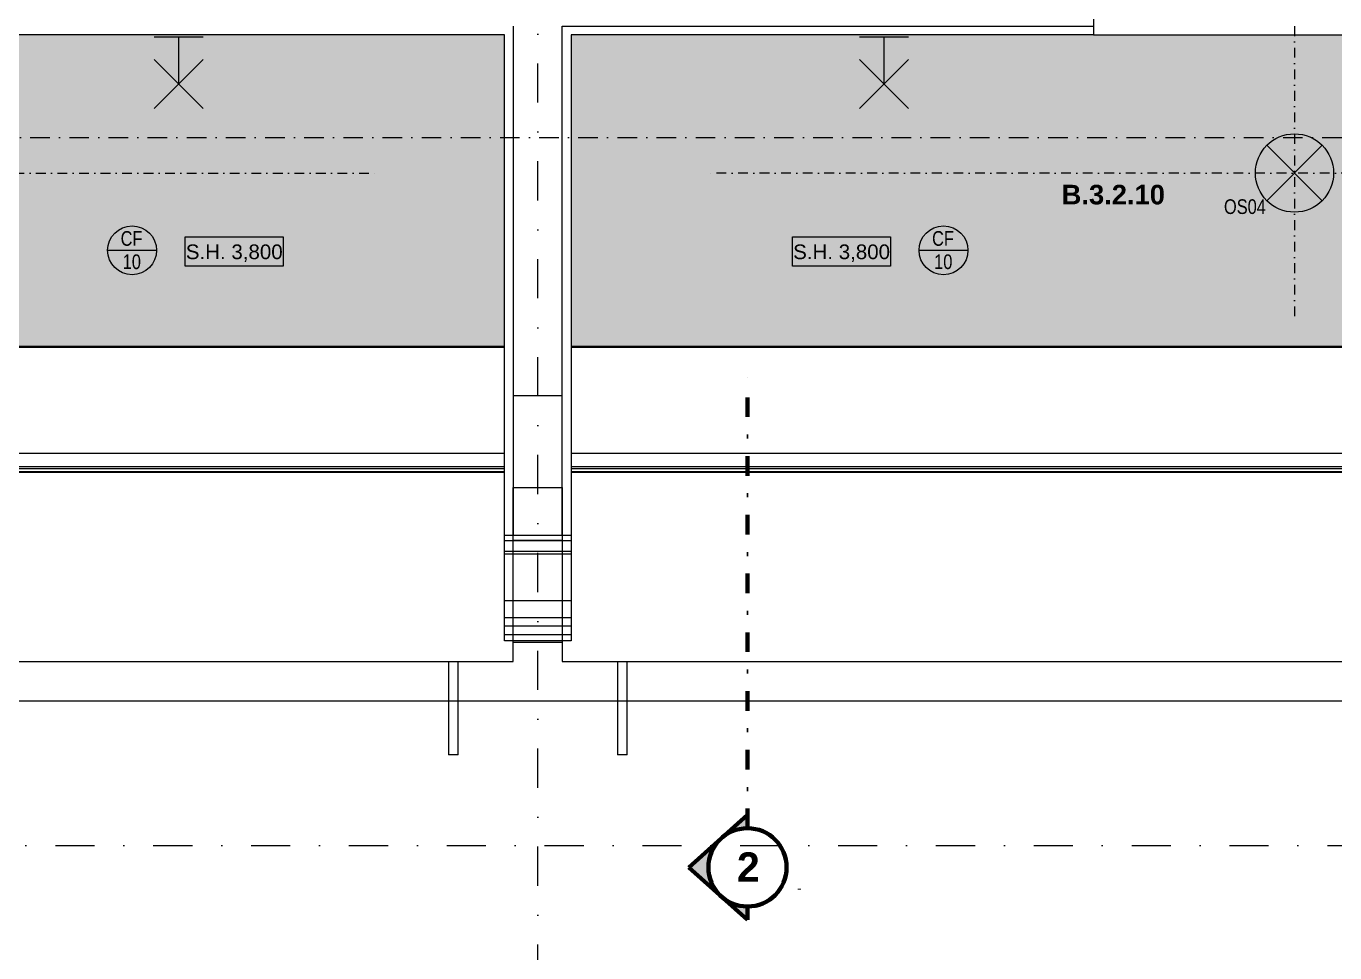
# Model space of a CAD drawing. Header units: millimetres. Extents: x -8397 to 42027, y -1655 to 57416.
# Drawn here: x 4556 to 11244, y 43404 to 48138 of the extents above; entities that cross this region are included whole.
import ezdxf

# ---------------------------------------------------------------- set-up
doc = ezdxf.new("R2010")
doc.units = ezdxf.units.MM
for name, pattern in [('ABMV_DashDot_2_2mm-S0_6mm', [110, 50, -30, 0, -30]), ('HA_DashDot_10mm-S3mm', [500, 200, -150, 0, -150]), ('HA_DashDot_4mm-S1mm', [200, 100, -50, 0, -50]), ('HA_DashDot_6mm-S2mm', [300, 100, -100, 0, -100])]:
    doc.linetypes.add(name, pattern=pattern)
for name, color, linetype, lineweight in [('-UNDERLAY_A-AREA-____-OTLN', 9, 'Continuous', 25), ('-UNDERLAY_A-FLOR-____-OTLN', 9, 'Continuous', 9), ('-UNDERLAY_A-GENM-____-OTLN', 9, 'Continuous', 9), ('A-AREA-____-IDEN', 9, 'Continuous', 9), ('A-CLNG-____-IDEN', 9, 'Continuous', 9), ('A-CLNG-____-OTLN', 9, 'Continuous', 9), ('A-CLNG-____-PATT', 9, 'Continuous', 9), ('A-DETL-____-OTLN', 9, 'Continuous', 25), ('A-FLOR-____-MCUT', 9, 'Continuous', 25), ('A-FLOR-____-OTLN', 9, 'Continuous', 9), ('A-FLOR-____-OVHD', 9, 'HA_DashDot_4mm-S1mm', 25), ('A-GENM-____-OTLN', 9, 'Continuous', 9), ('A-ROOF-____-MCUT', 9, 'Continuous', 25), ('A-ROOF-____-OTLN', 9, 'Continuous', 9), ('A-WALL-____-MCUT', 9, 'Continuous', 25), ('A-WALL-____-OTLN', 9, 'Continuous', 9), ('E-LITE-EQPM-IDEN', 9, 'Continuous', 9), ('E-LITE-EQPM-OTLN', 9, 'Continuous', 9), ('G-____-____-DIMS', 9, 'Continuous', 5), ('G-____-____-SYMB', 9, 'Continuous', 5), ('S-GRID-____-OTLN', 9, 'Continuous', 5)]:
    doc.layers.add(name, color=color, linetype=linetype, lineweight=lineweight)
doc.styles.add('Arial_1', font='arial.ttf', dxfattribs={"height": 75})
doc.styles.add('Arial_2', font='arial.ttf', dxfattribs={"width": 0.8, "height": 75})
doc.styles.add('Arial_3', font='arial.ttf', dxfattribs={"height": 50})
doc.styles.add('Arial_B', font='arialbd.ttf', dxfattribs={"height": 100})
doc.styles.add('Arial_B_1', font='arialbd.ttf', dxfattribs={"height": 150})

# ---------------------------------------------------------------- blocks, each defined once
blk = doc.blocks.new('TP11-chrlič1 - TP11-chrlič-1750098-DPS_B - 3NP')
at = {"layer": '-UNDERLAY_A-GENM-____-OTLN'}
for p, q in [((1512.8, 44892.7), (1512.8, 44414.7)), ((1562.8, 44414.7), (1562.8, 44892.7)), ((1562.8, 44414.7), (1512.8, 44414.7))]:
    blk.add_line(p, q, dxfattribs=at)
blk = doc.blocks.new('TP11-chrlič2 - TP11-chrlič-1750136-DPS_B - 3NP')
at = {"layer": '-UNDERLAY_A-GENM-____-OTLN'}
for p, q in [((1512.8, 44892.7), (1512.8, 44414.7)), ((1562.8, 44414.7), (1562.8, 44892.7)), ((1562.8, 44414.7), (1512.8, 44414.7))]:
    blk.add_line(p, q, dxfattribs=at)
blk = doc.blocks.new('HA_GM_Gutter_Balcony - HA_GM_Gutter_Facade TP03-1677794-DPS_B - 3NP')
at = {"layer": 'A-GENM-____-OTLN'}
for p, q in [((0, 75), (5620, 75)), ((5620, 5), (0, 5)), ((5620, -5), (0, -5)), ((5620, -20.8), (0, -20.8)), ((5620, -25.1), (0, -25.1))]:
    blk.add_line(p, q, dxfattribs=at)
blk = doc.blocks.new('HA_GM_Gutter_Balcony - HA_GM_Gutter_Facade TP03-1677852-DPS_B - 3NP')
at = {"layer": 'A-GENM-____-OTLN'}
for p, q in [((0, 25.1), (5620, 25.1)), ((0, 20.8), (5620, 20.8)), ((0, 5), (5620, 5)), ((0, -5), (5620, -5)), ((5620, -75), (0, -75))]:
    blk.add_line(p, q, dxfattribs=at)
blk = doc.blocks.new('HA_LF_GenericSymbol nastenne svitidlo - nastenne svitidlo-1844124-DPS_B - 3NP')
at = {"layer": 'E-LITE-EQPM-OTLN', "color": 11, "lineweight": 25}
for p, q in [((-240, 125), (-240, -125)), ((125, 125), (-125, -125)), ((-125, 125), (125, -125)), ((0, 0), (-240, 0))]:
    blk.add_line(p, q, dxfattribs=at)
blk = doc.blocks.new('HA_LF_GenericSymbol - OS04_venkovni-1994763-DPS_B - 3NP')
at = {"layer": 'E-LITE-EQPM-OTLN', "color": 11, "lineweight": 25}
for p, q in [((141.4, 141.4), (-141.4, -141.4)), ((-141.4, 141.4), (141.4, -141.4))]:
    blk.add_line(p, q, dxfattribs=at)
blk.add_circle((0, 0), 200, dxfattribs=at)
blk = doc.blocks.new('VĚNEC OSA B4 - VĚNEC OSA B4-2159186-DPS_B - 3NP')
at = {"layer": 'A-FLOR-____-MCUT'}
for p, q in [((7045.7, 45510), (7045.7, 45781.1)), ((7045.7, 45781.1), (7295.7, 45781.1)), ((7295.7, 45781.1), (7295.7, 45510)), ((7295.7, 45510), (7045.7, 45510))]:
    blk.add_line(p, q, dxfattribs=at)
at = {"layer": 'A-FLOR-____-OTLN'}
blk.add_line((7045.7, 46250.5), (7295.7, 46250.5), dxfattribs=at)
blk = doc.blocks.new('Section - With Sheet Number-366786-DPS_B - 3NP')
at = {"layer": 'G-____-____-SYMB'}
h = blk.add_hatch(color=256, dxfattribs=at)
edge = h.paths.add_edge_path()
edge.add_line((1.37, 0), (0, 0))
edge.add_arc((-4, 0), 4, 0, 180)
edge.add_line((-8, 0), (-9.37, 0))
edge.add_line((-9.37, 0), (-4, 6))
edge.add_line((-4, 6), (1.37, 0))
at = {"layer": 'G-____-____-SYMB', "lineweight": 100}
for p, q in [((-4, 6), (-9.37, 0)), ((1.37, 0), (-4, 6)), ((-9.37, 0), (-8, 0)), ((0, 0), (1.37, 0))]:
    blk.add_line(p, q, dxfattribs=at)
blk.add_circle((-4, 0), 4, dxfattribs=at)
blk.add_arc((-4, 0), 4, 0, 180, dxfattribs=at)
blk = doc.blocks.new('HA_Tag_Ceiling - Group _ Type Mark-1728985-DPS_B - 3NP')
at = {"layer": 'A-CLNG-____-IDEN'}
blk.add_line((-2.5, 0), (2.5, 0), dxfattribs=at)
blk.add_circle((0, 0), 2.5, dxfattribs=at)
blk = doc.blocks.new('Spot Elevations - Generic-448778-DPS_B - 3NP')
at = {"layer": 'G-____-____-DIMS', "lineweight": 9}
for p, q in [((-5, 0), (-5, 3)), ((-5, 3), (5, 3)), ((5, 3), (5, 0)), ((5, 0), (-5, 0))]:
    blk.add_line(p, q, dxfattribs=at)

msp = doc.modelspace()

# ---------------------------------------------------------------- hatches: boundary and pattern name
at = {"layer": 'A-CLNG-____-PATT', "lineweight": 5}
h = msp.add_hatch(dxfattribs=at)
h.set_pattern_fill('FP_1', color=256, style=0, pattern_type=2)
h.set_pattern_definition([(50, (0, 0), (268.9728, -23.5317), [28.125, -309.375]), (355, (0, 0), (-52.0318, 282.0722), [22.5, -247.5]), (100.451, (22.41, -1.96), (216.9426, 258.5382), [23.903, -262.928]), (46.184, (0, 75), (400.2152, -62.0716), [42.187, -464.062]), (96.636, (33.35, 69.83), (350.496, 365.297), [35.854, -394.392]), (351.184, (0, 75), (350.4995, 365.2935), [33.75, -371.25]), (21, (37.5, 56.25), (223.8405, -150.9819), [28.125, -309.375]), (326, (37.5, 56.25), (91.2433, 271.9314), [22.5, -247.5]), (71.451, (56.15, 43.67), (315.084, 120.9468), [23.903, -262.928]), (37.5, (0, 0), (4.55924, 124.83529), [1.676, -242.824, 1.676, -249.574, -248.438]), (37.5, (0, 0), (4.55924, 124.83529), [-495.75, 1.676, -246.761]), (7.5, (0, 0), (98.6515, 147.90495), [1.676, -141.574, 1.676, -237.199, -94.687]), (7.5, (0, 0), (98.6515, 147.90495), [-382.125, 1.676, -93.011]), (327.5, (-83.62, 0), (200.18384, -8.45835), [1.676, -92.074, 1.676, -290.824, -388.125]), (327.5, (-83.62, 0), (200.18384, -8.45835), [-386.25, 1.676, -386.449]), (317.5, (-121.12, 0), (218.6952, 37.539), [1.676, -120.199, 1.676, -192.574, -275.625]), (317.5, (-121.12, 0), (218.6952, 37.539), [-316.125, 1.676, -273.949])])
h.paths.add_polyline_path([(1380.7, 46501.7), (7000.7, 46501.7), (7000.7, 48092.7), (1380.7, 48092.7), (1380.7, 46565.1)])
h = msp.add_hatch(dxfattribs=at)
h.set_pattern_fill('FP_2', color=256, style=0, pattern_type=2)
h.set_pattern_definition([(50, (0, 0), (268.9728, -23.5317), [28.125, -309.375]), (355, (0, 0), (-52.0318, 282.0722), [22.5, -247.5]), (100.451, (22.41, -1.96), (216.9426, 258.5382), [23.903, -262.928]), (46.184, (0, 75), (400.2152, -62.0716), [42.188, -464.063]), (96.636, (33.35, 69.83), (350.496, 365.297), [35.854, -394.392]), (351.184, (0, 75), (350.4995, 365.2935), [33.75, -371.25]), (21, (37.5, 56.25), (223.8405, -150.9819), [28.125, -309.375]), (326, (37.5, 56.25), (91.2433, 271.9314), [22.5, -247.5]), (71.451, (56.15, 43.67), (315.084, 120.9468), [23.903, -262.928]), (37.5, (0, 0), (4.55924, 124.83529), [1.676, -242.824, 1.676, -249.574, -248.437]), (37.5, (0, 0), (4.55924, 124.83529), [-495.75, 1.676, -246.761]), (7.5, (0, 0), (98.6505, 147.90482), [1.676, -141.574, 1.676, -237.199, -94.687]), (7.5, (0, 0), (98.6505, 147.90482), [-382.125, 1.676, -93.011]), (327.5, (-83.62, 0), (200.183, -8.4578), [1.676, -92.074, 1.676, -290.824, -388.125]), (327.5, (-83.62, 0), (200.183, -8.4578), [-386.25, 1.676, -386.449]), (317.5, (-121.12, 0), (218.6952, 37.539), [1.676, -120.199, 1.676, -192.574, -275.625]), (317.5, (-121.12, 0), (218.6952, 37.539), [-316.125, 1.676, -273.949])])
h.paths.add_polyline_path([(12960.7, 46501.7), (12960.7, 48092.7), (7340.7, 48092.7), (7340.7, 46501.7), (12910, 46501.7)])

# ---------------------------------------------------------------- linework, layer by layer
at = {"layer": '-UNDERLAY_A-AREA-____-OTLN'}
msp.add_line((7045.7, 45204.4), (7295.7, 45204.4), dxfattribs=at)
at = {"layer": '-UNDERLAY_A-FLOR-____-OTLN'}
for p, q in [((7045.7, 44892.7), (7045.7, 45537.2)), ((7295.7, 45537.2), (7295.7, 44892.7)), ((7045.7, 44991.7), (7295.7, 44991.7)), ((1335.7, 44892.7), (7045.7, 44892.7)), ((7295.7, 44892.7), (13005.7, 44892.7)), ((-1054.3, 44691.7), (15395.7, 44691.7))]:
    msp.add_line(p, q, dxfattribs=at)
at = {"layer": 'A-CLNG-____-OTLN'}
for p, q in [((7000.7, 46501.7), (1380.7, 46501.7)), ((12960.7, 46501.7), (7340.7, 46501.7))]:
    msp.add_line(p, q, dxfattribs=at)
at = {"layer": 'A-DETL-____-OTLN', "linetype": 'ABMV_DashDot_2_2mm-S0_6mm', "lineweight": 5}
for p, q in [((11038.2, 48137.4), (11038.2, 46637.4)), ((1853.2, 47387.7), (6353.2, 47387.7)), ((12538.2, 47387.7), (8038.2, 47387.7))]:
    msp.add_line(p, q, dxfattribs=at)
at = {"layer": 'A-FLOR-____-OVHD'}
msp.add_line((-6829.3, 47569.3), (21170.7, 47569.3), dxfattribs=at)
at = {"layer": 'A-ROOF-____-MCUT'}
for p, q in [((7000.7, 44997.8), (7000.7, 45537.2)), ((7000.7, 45537.2), (7340.7, 45537.2)), ((7340.7, 45537.2), (7340.7, 44997.8)), ((7340.7, 44997.8), (7000.7, 44997.8))]:
    msp.add_line(p, q, dxfattribs=at)
at = {"layer": 'A-ROOF-____-MCUT', "lineweight": 9}
for p, q in [((7000.7, 45510.1), (7340.7, 45510.1)), ((7000.7, 45455.9), (7340.7, 45455.9)), ((7000.7, 45442.4), (7340.7, 45442.4)), ((7000.7, 45203.8), (7340.7, 45203.8)), ((7000.7, 45117.1), (7340.7, 45117.1)), ((7000.7, 45073.7), (7340.7, 45073.7)), ((7000.7, 45030.3), (7340.7, 45030.3))]:
    msp.add_line(p, q, dxfattribs=at)
at = {"layer": 'A-ROOF-____-OTLN'}
for p, q in [((7000.7, 46496.7), (1380.7, 46496.7)), ((12960.7, 46496.7), (7340.7, 46496.7))]:
    msp.add_line(p, q, dxfattribs=at)
at = {"layer": 'A-WALL-____-MCUT'}
for p, q in [((10011.2, 48577.7), (10011.2, 48092.7)), ((7000.7, 48092.7), (4360.7, 48092.7)), ((7000.7, 45537.2), (7000.7, 48092.7)), ((7045.7, 48137.7), (7045.7, 45537.2)), ((7295.7, 45537.2), (7295.7, 48137.7)), ((10011.2, 48092.7), (7340.7, 48092.7)), ((7340.7, 48092.7), (7340.7, 45537.2))]:
    msp.add_line(p, q, dxfattribs=at)
at = {"layer": 'A-WALL-____-MCUT', "lineweight": 9}
msp.add_line((7295.7, 48137.7), (10011.2, 48137.7), dxfattribs=at)
at = {"layer": 'A-WALL-____-OTLN'}
msp.add_line((10011.2, 48092.7), (12410.7, 48092.7), dxfattribs=at)
at = {"layer": 'G-____-____-SYMB', "linetype": 'HA_DashDot_6mm-S2mm', "lineweight": 100}
msp.add_line((8242.7, 44040.6), (8242.7, 46360.9), dxfattribs=at)
at = {"layer": 'S-GRID-____-OTLN', "linetype": 'HA_DashDot_10mm-S3mm', "lineweight": 9}
for p, q in [((7170.7, 37745.7), (7170.7, 55816)), ((-6797.3, 43952.7), (21259.2, 43952.7))]:
    msp.add_line(p, q, dxfattribs=at)

# ---------------------------------------------------------------- block references
at = {"layer": '-UNDERLAY_A-GENM-____-OTLN'}
for name, p in [('TP11-chrlič1 - TP11-chrlič-1750098-DPS_B - 3NP', (5200.8, 0)), ('TP11-chrlič2 - TP11-chrlič-1750136-DPS_B - 3NP', (6065, 0))]:
    msp.add_blockref(name, p, dxfattribs=at)
at = {"layer": 'A-CLNG-____-IDEN', "xscale": 49.99999999999998, "yscale": 49.99999999999998, "zscale": 49.99999999999998}
for p in [(5097, 46992.8), (9244.4, 46992.8)]:
    msp.add_blockref('HA_Tag_Ceiling - Group _ Type Mark-1728985-DPS_B - 3NP', p, dxfattribs=at)
at = {"layer": 'A-FLOR-____-OTLN'}
msp.add_blockref('VĚNEC OSA B4 - VĚNEC OSA B4-2159186-DPS_B - 3NP', (0, 0), dxfattribs=at)
at = {"layer": 'A-GENM-____-OTLN', "rotation": 180}
msp.add_blockref('HA_GM_Gutter_Balcony - HA_GM_Gutter_Facade TP03-1677852-DPS_B - 3NP', (7000.7, 45882.3), dxfattribs=at)
at = {"layer": 'A-GENM-____-OTLN'}
msp.add_blockref('HA_GM_Gutter_Balcony - HA_GM_Gutter_Facade TP03-1677794-DPS_B - 3NP', (7340.7, 45882.3), dxfattribs=at)
at = {"layer": 'E-LITE-EQPM-OTLN', "color": 11, "lineweight": 25, "rotation": 269.9999999999997}
for p in [(5335.7, 47842.4), (8940.7, 47842.4)]:
    msp.add_blockref('HA_LF_GenericSymbol nastenne svitidlo - nastenne svitidlo-1844124-DPS_B - 3NP', p, dxfattribs=at)
at = {"layer": 'E-LITE-EQPM-OTLN', "color": 11, "lineweight": 25}
msp.add_blockref('HA_LF_GenericSymbol - OS04_venkovni-1994763-DPS_B - 3NP', (11038.2, 47387.7), dxfattribs=at)
at = {"layer": 'G-____-____-DIMS', "lineweight": 9, "xscale": 49.99999999999998, "yscale": 49.99999999999998, "zscale": 49.99999999999998}
for p in [(5618.6, 46911.7), (8722.8, 46911.7)]:
    msp.add_blockref('Spot Elevations - Generic-448778-DPS_B - 3NP', p, dxfattribs=at)
at = {"layer": 'G-____-____-SYMB', "lineweight": 100, "xscale": 49.99999999999998, "yscale": 49.99999999999998, "zscale": 49.99999999999998, "rotation": 90}
msp.add_blockref('Section - With Sheet Number-366786-DPS_B - 3NP', (8242.7, 44040.6), dxfattribs=at)

# ---------------------------------------------------------------- texts
at = {"layer": 'A-AREA-____-IDEN', "lineweight": 5, "insert": (9848.2, 47327.4), "char_height": 100, "width": 653.375, "attachment_point": 1, "style": 'Arial_B'}
msp.add_mtext('B.3.2.10', dxfattribs=at)
at = {"layer": 'A-CLNG-____-IDEN', "lineweight": 5, "char_height": 75, "attachment_point": 1, "style": 'Arial_2'}
for s, insert, width in [('CF', (5038.6, 47090.9), 137.89), ('CF', (9186, 47090.9), 137.89), ('10', (5049.1, 46971.9), 115.443), ('10', (9196.6, 46971.9), 115.443)]:
    msp.add_mtext(s, dxfattribs=dict(at, insert=insert, width=width))
at = {"layer": 'E-LITE-EQPM-IDEN', "lineweight": 5, "insert": (10677.8, 47253.4), "char_height": 75, "width": 262.953, "attachment_point": 1, "style": 'Arial_2'}
msp.add_mtext('OS04', dxfattribs=at)
at = {"layer": 'G-____-____-DIMS', "lineweight": 9, "char_height": 75, "width": 592.246, "attachment_point": 1, "line_spacing_factor": 0.941778, "style": 'Arial_1'}
for insert in [(5371.8, 47022.6), (8476, 47022.6)]:
    msp.add_mtext('S.H. 3,800', dxfattribs=dict(at, insert=insert))
at = {"layer": 'G-____-____-SYMB', "attachment_point": 1}
for s, insert, char_height, width, style in [('\\fArial|b1|i0|c0|p34|;2', (8188.6, 43917.2), 150, 144.304, 'Arial_B_1'), ('-', (8496.2, 43760.3), 50, 28.059, 'Arial_3')]:
    msp.add_mtext(s, dxfattribs=dict(at, insert=insert, char_height=char_height, width=width, style=style))

doc.saveas('drawing.dxf')
